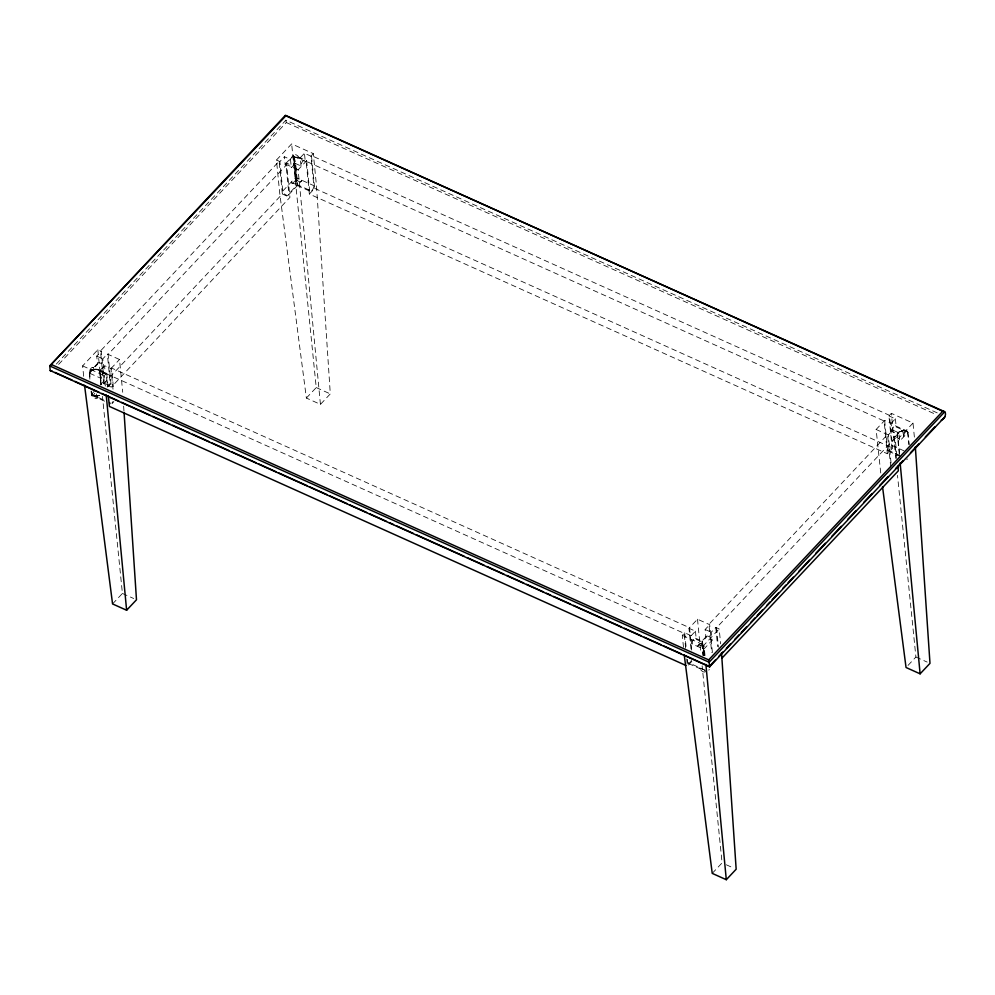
<?xml version="1.0" encoding="UTF-8"?>
<svg xmlns="http://www.w3.org/2000/svg" width="995" height="995" viewBox="0 0 995 995"><rect width="100%" height="100%" fill="white"/><g stroke="black" fill="none" stroke-linecap="round" stroke-linejoin="round"><path stroke-width="0.75" stroke-dasharray="4.97 3.73" d="M89.861 379.17L89.264 372.329A3.719 1.654 -65.8 0 1 91.142 368.2A3.719 1.654 -65.8 0 1 93.393 367.951L93.53 368.548M291.299 181.985L291.435 182.595A3.719 1.654 -65.8 0 0 293.687 182.346A3.719 1.654 -65.8 0 0 295.565 178.217L293.475 155.344L304.458 160.27M903.721 436.805L903.721 436.059A3.719 1.654 -65.8 0 1 905.599 431.929A3.719 1.654 -65.8 0 1 907.85 431.681L909.181 444.442M91.055 391.333L91.59 395.027A3.719 2.052 43.3 0 0 94.649 398.361A3.719 2.052 43.3 0 0 97.398 397.739L97.435 397.104M293.562 155.382L295.291 163.429L291.299 167.682L290.49 159.486L284.408 156.75L285.217 164.946L293.513 155.531A3.719 2.052 43.3 0 1 296.261 154.909A3.719 2.052 43.3 0 1 299.395 158.18L299.557 158.901M291.435 182.595C294.271 185.008 300.589 183.951 301.647 180.194M697.682 646.464L699.025 644.35L702.607 642.944L704.361 655.282M93.493 368.001L94.177 369.568L97.92 369.692L104.512 372.652M288.575 194.908L297.393 185.543L295.291 163.429L301 165.991A3.719 1.654 -65.8 0 1 302.878 161.103A3.719 1.654 -65.8 0 1 305.266 161.464L304.458 153.267L310.925 156.178L313.823 185.655A3.719 1.654 -65.8 0 1 311.945 190.542A3.719 1.654 -65.8 0 1 309.557 190.194L297.381 184.722L293.848 155.518L295.577 162.794L297.766 185.717L297.343 184.734L288.849 193.789A3.719 2.052 43.3 0 1 286.075 195.045A3.719 2.052 43.3 0 1 282.767 191.052L279.881 161.563L284.408 156.75M706.226 636.551L701.948 641.103L703.291 655.618M113.007 389.207L110.98 368.56L104.512 365.662L105.321 373.846A3.719 1.654 -65.8 0 0 102.933 373.498A3.719 1.654 -65.8 0 0 101.055 378.374L89.264 373.088L90.097 371.371M89.637 372.093L90.246 379.331M89.649 373.249C90.533 369.841 95.309 369.195 98.294 369.866M897.366 434.355L898.97 431.954M899.579 453.844L897.639 434.081L898.199 432.651L893.92 437.191M56.317 364.046L285.876 120.208L938.161 413.298M58.618 364.406L286.311 122.547L285.876 120.208M83.667 376.321L82.635 365.899L97.833 349.767L101.254 351.297L104.152 380.786A3.719 2.052 43.3 0 0 107.448 384.767A3.719 2.052 43.3 0 0 110.234 383.523L107.348 354.033L119.512 359.506L122.721 392.266M276.461 160.033L291.647 143.889L313.325 153.628L316.534 186.388L330.303 393.896L320.44 404.38L306.373 398.05L279.67 192.794L276.461 160.033L279.881 161.563M89.264 373.088L97.522 364.307L96.726 356.11L101.254 351.297M97.808 363.175L89.824 371.645C92.199 369.207 96.851 368.026 99.637 370.351L99.998 371.458M285.49 163.814L293.761 155.033M293.301 155.655L294.93 162.906L297.119 185.829L295.304 177.744L293.513 155.531M100.955 384.978L99.612 371.284L103.617 367.043L102.808 358.847L107.348 354.033M299.395 158.18L294.134 157.173M101.055 378.374L100.246 370.19L104.512 365.662M301 165.991L300.204 157.807L304.458 153.267M105.333 386.06L104.313 375.637L106.714 373.088L100.246 370.19M110.98 368.56L119.512 359.506M320.44 404.38L298.127 169.772L306.659 160.705L300.204 157.807M310.925 156.178L313.325 153.628M94.761 390.749L91.353 394.381L94.537 396.371M100.358 384.816L104.152 380.786M282.767 191.052L295.565 177.458L313.823 185.655M91.528 395.102L91.353 394.381L104.201 400.152M295.565 178.217L295.565 177.458L297.306 185.518L310.365 191.376M103.704 383.722L282.331 193.988L279.122 161.227L100.495 350.961L103.704 383.722L111.316 387.13L289.931 197.408L286.722 164.648L108.107 354.369L111.316 387.13M107.137 386.806L110.234 383.523M107.995 386.732L109.96 384.642M112.062 403.584L113.84 401.694M309.345 194.037L314.669 188.366L311.46 155.606L889.468 415.325L892.677 448.086L887.341 453.745L309.345 194.037L306.124 161.277L884.132 420.984L887.341 453.745M112.559 603.928L122.422 593.455L102.448 396.383M306.373 398.05L316.236 387.577L291.647 143.889M683.478 647.26L682.309 635.357L684.709 632.808L691.177 635.705L691.985 643.902L703.776 649.2L712.034 640.419L711.226 632.223L715.766 627.41L719.186 628.952L720.641 643.84M691.003 648.914L688.975 628.268L697.507 619.213L709.684 624.673L712.42 652.683M880.737 472.961L876.135 429.479L884.667 420.412L891.122 423.323L891.93 431.519L897.639 434.081M884.667 420.412L887.552 449.902A3.719 1.654 -65.8 0 0 889.94 450.262A3.719 1.654 -65.8 0 0 891.818 445.374L888.933 415.885L891.333 413.335L913 423.074L914.467 437.974M691.177 635.705L695.443 631.178L688.975 628.268M891.122 423.323L895.388 418.796L888.933 415.885M703.987 655.108L701.997 641.924L705.952 637.683L705.144 629.487L709.684 624.673M891.047 462.961L888.299 434.952L892.838 430.138L898.92 432.862L899.716 441.059L907.987 432.278L904.791 430.288M697.719 645.83L697.793 645.755A3.719 2.052 43.3 0 1 700.468 645.208A3.719 2.052 43.3 0 1 703.602 648.466L703.776 649.2M898.92 432.862L893.634 438.322A3.719 2.052 43.3 0 1 896.42 437.066A3.719 2.052 43.3 0 1 899.716 441.059M705.007 655.518L703.987 645.096L719.186 628.952M913 423.074L897.801 439.218L894.381 437.676L896.408 458.322M691.836 661.414L687.396 666.128L686.662 658.69M705.144 671.936A3.719 2.052 43.3 0 1 699.945 668.478L703.863 669.623M712.233 873.374L722.096 862.901L702.122 665.829M908.025 665.406L915.91 657.023L897.502 475.349M90.595 370.961L94.177 369.568M898.696 432.24L903.895 430.412M99.338 395.301L95.433 396.246M99.711 395.463L95.819 396.408L93.045 395.96M899.729 431.643L903.634 430.698L907.477 431.917M98.381 395.488L93.319 395.687L91.615 394.095M906.283 430.686C903.224 429.79 898.211 430.337 897.254 433.907L899.455 455.648M97.448 397.938L96.291 393.933M701.948 641.103L702.607 642.944M286.311 122.547L936.32 414.616M895.388 425.798L907.179 431.084M293.475 156.165L305.266 161.464M891.93 431.519A3.719 1.654 -65.8 0 1 893.808 426.631A3.719 1.654 -65.8 0 1 896.196 426.979L907.987 432.278M903.721 436.059L902.552 430.561M298.127 169.772L285.963 164.299L288.849 193.789M876.135 429.479L888.299 434.952M891.818 445.374L903.982 450.834M314.669 188.366L892.677 448.086M887.552 449.902L899.729 455.374M888.361 451.096L901.035 456.792M282.331 193.988L289.931 197.408M316.236 387.577L330.303 393.896M915.91 657.023L927.166 662.085M96.726 356.11L102.808 358.847M705.144 629.487L711.226 632.223M92.722 367.366L93.617 367.764M695.443 638.181L702.035 641.141M105.321 373.846L99.612 371.284L98.791 370.09M691.985 643.902A3.719 1.654 -65.8 0 1 693.863 639.014A3.719 1.654 -65.8 0 1 696.251 639.362L701.948 641.937L701.798 641.302L702.918 655.444M82.635 365.899L104.313 375.637M682.309 635.357L703.987 645.096M687.321 659.337L687.607 662.284L705.48 670.319M92.162 395.562L104.749 401.221M688.416 663.478L705.778 671.277M122.422 593.455L133.678 598.505M726.313 864.792L733.352 867.951M292.12 183.179L293.003 183.577M97.92 369.692L99.749 370.812M906.781 430.922L907.714 432.564M92.56 395.736L91.316 391.047M699.771 667.757L699.945 668.478M895.786 458.421L891.333 413.335M907.602 432.104L908.908 444.728M895.388 418.796L896.196 426.979M896.893 455.897L895.139 438.024L716.524 627.758L718.427 647.111M890.749 467.364L887.54 434.604L708.913 624.338L711.699 652.633M715.766 627.41L717.644 646.576M704.634 654.996L702.308 640.855L703.564 655.332M697.507 619.213L700.729 651.974M695.443 631.178L696.251 639.362M691.699 650.046L689.51 627.708L111.515 368.001L113.704 390.338M684.709 632.808L686.164 647.546M685.642 648.267L684.187 633.367L106.179 373.66L107.497 387.067M306.659 160.705L309.557 190.194M106.714 373.088L108.02 386.358M97.833 349.767L101.191 383.622M99.886 370.998L101.216 384.692M123.641 406.196L123.952 410.848M907.639 458.956A3.719 1.654 -65.8 0 1 906.619 459.292M705.952 637.683A3.719 2.052 43.3 0 1 708.739 636.427A3.719 2.052 43.3 0 1 712.034 640.419M301.609 180.829A3.719 2.052 43.3 0 1 298.861 181.451A3.719 2.052 43.3 0 1 295.739 178.18M285.217 164.946A3.719 2.052 43.3 0 1 288.003 163.69A3.719 2.052 43.3 0 1 291.299 167.682M691.425 660.27A3.719 1.654 -65.8 0 1 689.162 663.317A3.719 1.654 -65.8 0 1 687.607 662.284M709.273 669.361A3.719 1.654 -65.8 0 1 708.788 670.17M113.032 401.445A3.719 1.654 -65.8 0 1 112 402.938M97.522 364.307A3.719 2.052 43.3 0 1 100.308 363.051A3.719 2.052 43.3 0 1 103.617 367.043M94.774 393.249A3.719 1.654 -65.8 0 1 91.49 394.978"/><path stroke-width="1.49" d="M52.237 371.185L50.235 370.662L49.75 365.949L285.441 115.296L942.762 411.246C947.924 410.985 944.939 419.629 941.282 420.064M709.336 666.426L709.584 667.123L709.124 662.222L49.75 365.949L285.664 115.992M84.538 385.264L112.559 603.928L126.626 610.246L136.489 599.774L124.064 412.39M285.428 115.619L944.765 411.768L709.124 662.222L708.689 659.884L942.762 411.246M710.393 665.307L715.716 659.648M718.912 656.265L723.166 651.737M726.35 648.354L730.616 643.827M734.87 639.312L739.123 634.785M741.25 632.521L746.573 626.875M750.827 622.36L755.081 617.833M757.207 615.569L762.531 609.923M766.784 605.408L769.981 602.012M772.108 599.749L778.488 592.97M782.742 588.455L785.938 585.06M788.065 582.796L793.388 577.15M798.711 571.503L809.345 560.197M815.726 553.419L825.303 543.245M831.683 536.467L841.26 526.293M847.653 519.514L856.16 510.472M863.61 502.562L872.117 493.52M879.568 485.61L888.075 476.568M895.525 468.657L902.975 460.747M910.425 452.837L918.932 443.795M925.313 437.016L934.89 426.843M945.25 416.482L709.572 666.812L50.198 370.538M721.86 658.255L898.361 470.784L897.925 466.319M684.212 654.71L712.233 873.374L726.3 879.704L736.163 869.22L721.524 652.77M882.528 486.754L906.047 667.508L920.114 673.826L929.989 663.354L915.338 446.904M51.591 364.63L708.689 659.884M55.073 372.453L72.063 380.09M74.899 381.359L98.965 392.179M101.801 393.448L118.791 401.084M121.626 402.366L149.946 415.089M152.782 416.358L169.772 423.994M172.608 425.263L189.61 432.9M192.433 434.181L209.435 441.817M212.258 443.086L229.26 450.723M232.084 451.991L256.163 462.812M258.998 464.08L275.988 471.717M278.824 472.998L307.144 485.722M309.98 486.99L326.969 494.627M329.805 495.896L346.795 503.532M349.631 504.813L366.62 512.437M369.456 513.718L386.446 521.355M389.281 522.624L393.535 524.539M396.358 525.808L413.36 533.444M416.184 534.713L464.342 556.354M467.165 557.623L484.167 565.26M486.99 566.528L503.992 574.165M506.828 575.433L523.818 583.07M526.654 584.351L543.643 591.988M546.479 593.256L550.72 595.159M553.556 596.44L570.545 604.077M573.381 605.346L601.701 618.069M604.537 619.35L621.527 626.974M624.362 628.255L641.352 635.892M644.188 637.161L661.178 644.797M664.013 646.066L681.003 653.703M683.839 654.984L707.918 665.792M685.978 665.493L109.388 406.42L108.368 395.998M900.139 463.048L920.114 673.826M705.89 664.449L726.3 879.704M106.216 395.003L126.626 610.246M110.022 403.584A3.719 1.654 -65.8 0 1 109.599 402.577"/></g></svg>
